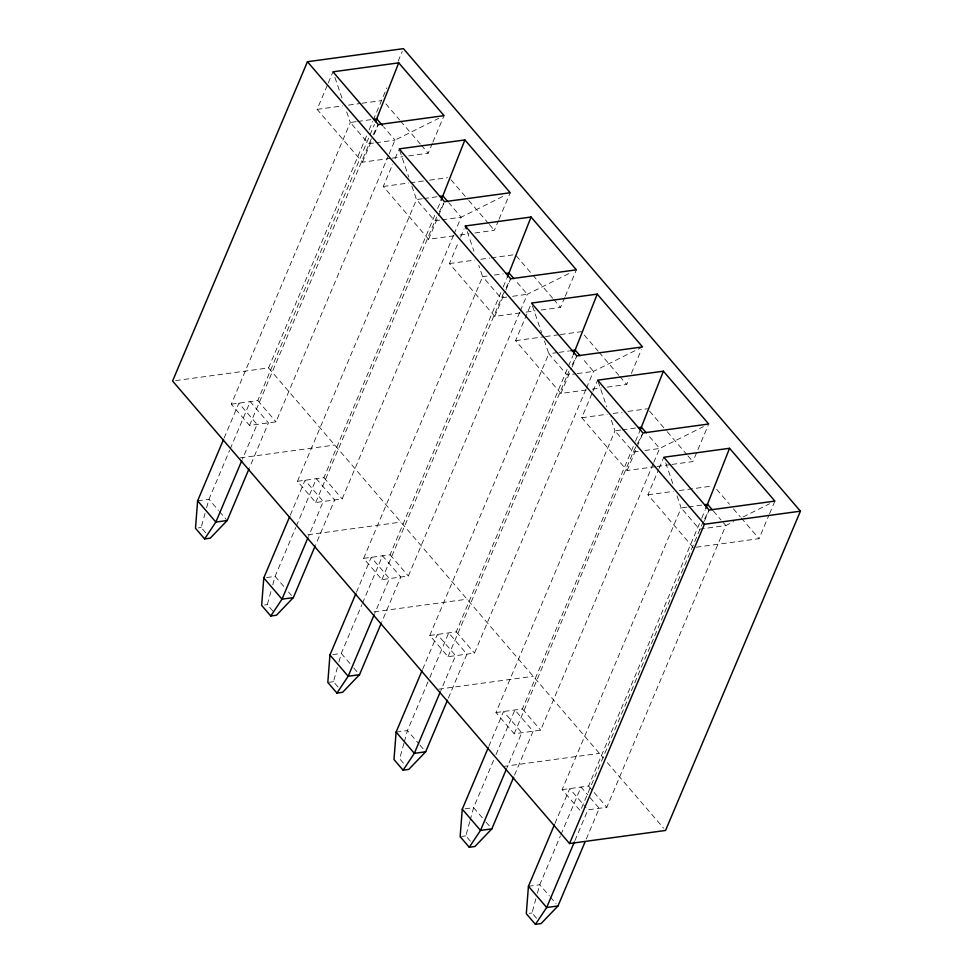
<?xml version="1.0" encoding="UTF-8"?>
<svg xmlns="http://www.w3.org/2000/svg" width="973" height="973" viewBox="0 0 973 973"><rect width="100%" height="100%" fill="white"/><g stroke="black" fill="none" stroke-linecap="round" stroke-linejoin="round"><path stroke-width="0.73" stroke-dasharray="4.87 3.65" d="M205.717 532.827L201.156 527.512L205.06 513.391M206.617 507.748L208.952 499.283L229.579 450.45M272.793 610.971L267.32 604.598L271.224 590.489M272.781 584.834L275.116 576.369L295.743 527.536M338.045 686.999L333.484 681.696L337.388 667.575M338.945 661.932L341.28 653.455L361.907 604.622M403.941 743.25L399.648 758.782L404.209 764.085M404.33 741.84L407.444 730.541L429.251 678.923M470.373 841.183L465.812 835.868L469.716 821.747M470.105 820.336L473.608 807.626L493.652 760.193M536.537 918.269L531.976 912.954L535.88 898.833M537.437 893.19L539.772 884.725L560.399 835.892M390.83 158.307L362.442 162.175L317.113 109.365L327.694 84.335M328.278 82.936L332.985 71.807M388.519 155.461L276.004 421.832L249.55 425.432L231.306 404.196L350.316 122.476L346.461 111.214M224.131 438.045L238.872 403.163L257.103 424.41L242.374 459.28M230.163 449.052L250.207 401.618L268.439 422.866L249.587 467.502M175.578 380.601L268.572 367.928L366.76 135.466M369.132 129.871L372.683 121.467M373.267 120.068L386.877 87.862M398.115 61.25L402.25 51.447M231.306 404.196L257.76 400.584L374.41 124.447M249.55 425.432L372.452 136.074M362.442 162.175L371.844 139.917M374.191 134.359L378.302 124.617L373.097 134.809M389.115 154.062L395.002 140.112L438.762 118.305M454.014 235.807L428.606 239.273L383.277 186.463L392.678 164.194M395.038 158.635L398.553 150.292M408.769 155.862L428.193 153.223L432.316 143.481M432.9 142.094L444.065 115.653M453.503 235.332L342.168 498.918L315.714 502.53L297.47 481.282L416.48 199.562L411.664 185.49M290.295 515.131L305.036 480.248L323.267 501.496L308.538 536.378M296.339 526.138L316.371 478.704L334.603 499.952L315.751 544.6M297.47 481.282L323.924 477.67L435.272 214.084M437.631 208.514L441.158 200.146M315.714 502.53L436.658 216.991M428.606 239.273L438.008 217.003M438.592 215.617L443.883 203.102M454.099 233.946L461.166 217.21L503.6 196.047M520.178 312.892L494.771 316.359L449.441 263.549L458.259 242.678M460.606 237.12L464.133 228.764M474.933 232.961L494.357 230.309L498.48 220.567M499.064 219.18L510.229 192.751M519.667 312.418L408.332 576.004L381.878 579.616L363.634 558.368L482.644 276.648L478.789 265.398M356.459 592.216L371.2 557.334L389.431 578.582L374.702 613.464M362.503 603.224L382.535 555.79L400.767 577.038L381.915 621.686M363.634 558.368L390.088 554.768L500.852 292.569M503.199 286.999L506.738 278.631M381.878 579.616L504.78 290.258M494.771 316.359L505.352 291.316M505.936 289.918L510.63 278.789L505.425 288.981M520.263 311.032L527.33 294.296L571.09 272.476M586.342 389.978L560.934 393.445L515.605 340.635L531.477 303.077M541.097 310.046L560.521 307.395L564.644 297.653M565.228 296.266L576.393 269.837M585.831 389.516L474.496 653.102L448.042 656.702L429.798 635.454L548.808 353.734L544.479 341.073M422.623 669.302L437.364 634.432L455.595 655.668L440.866 690.55M429.835 677.524L448.699 632.888L466.931 654.124L448.079 698.772M429.798 635.454L456.252 631.854L572.902 355.717M448.042 656.702L568.986 371.163M560.934 393.445L571.516 368.402M572.1 367.016L576.794 355.887L571.589 366.067M586.427 388.118L593.494 371.382L641.231 347.58M655.498 466.663L627.099 470.531L581.769 417.721L592.35 392.678M592.934 391.292L597.641 380.163M607.261 387.132L626.697 384.481L629.045 378.923M631.392 373.352L641.377 349.708M653.175 463.805L540.66 730.188L514.206 733.788L495.962 712.54L614.972 430.832L610.156 416.76M488.787 746.388L503.528 711.518L521.759 732.754L507.03 767.636M495.999 754.61L514.863 709.974L533.095 731.21L514.243 775.858M495.962 712.54L522.428 708.94L634.943 442.569M635.527 441.17L640.246 430.017M514.206 733.788L633.204 452.068L642.958 432.973M627.099 470.531L636.5 448.273M637.084 446.887L642.375 434.359M653.771 462.418L659.658 448.468L703.418 426.661M693.263 547.617L647.933 494.807L658.514 469.777M659.098 468.378L663.805 457.249M671.929 464.425L692.861 461.579L708.137 425.408M703.272 521.516L580.37 810.874L562.126 789.638L681.136 507.918L676.807 495.245M554.963 823.486L569.692 788.604L586.001 807.614M560.995 834.493L581.027 787.06L587.741 794.88M562.126 789.638L588.592 786.026L701.107 519.655M701.691 518.256L705.23 509.888M704.428 521.187L709.135 510.059L703.917 520.251M574.958 840.538L587.923 809.852L606.824 807.274L725.822 525.554L733.776 521.589M586.293 838.994L599.259 808.308L588.701 795.999M696.254 547.215L759.025 538.665L769.011 515.009M769.594 513.622L774.885 501.095M439.261 211.895L443.822 202.98M743.056 516.967L769.582 503.746M317.113 109.365L342.52 105.911M348.504 105.096L360.46 103.466M361.956 103.26L381.38 100.62M356.191 121.674L350.316 122.476L368.548 143.724L374.423 142.922M357.663 121.479L370.883 119.667M375.894 142.715L395.002 140.112L383.484 126.697M392.326 158.113L402.798 156.677M383.277 186.463L408.684 182.997M410.18 182.79L423.632 180.966M429.604 180.151L447.544 177.706M422.355 198.76L416.48 199.562L434.712 220.81L440.587 220.007M423.827 198.565L437.047 196.765M442.058 219.813L461.166 217.21L448.687 202.664M459.986 234.992L468.962 233.775M449.441 263.549L474.848 260.083M480.832 259.268L489.796 258.052M491.292 257.845L515.204 254.585M487.047 276.052L482.644 276.648L500.876 297.896L506.751 297.093M494.393 275.055L503.211 273.851M512.637 296.291L527.33 294.296L514.851 279.762M526.15 312.078L535.126 310.861M515.605 340.635L544.004 336.767M545.5 336.561L558.952 334.736M560.448 334.53L581.368 331.671L598.115 351.192M557.626 352.542L548.808 353.734L567.04 374.982L575.858 373.778M559.098 352.335L569.375 350.937M577.33 373.583L593.494 371.382L581.976 357.967M592.314 389.164L601.29 387.947M240.246 457.894L334.736 445.014M581.769 417.721L607.176 414.267M613.16 413.452L622.124 412.224M628.096 411.409L647.532 408.769M620.847 430.03L614.972 430.832L633.204 452.068L639.079 451.277M622.319 429.823L635.539 428.023M197.616 500.827L208.952 499.283L218.548 510.46M644.965 450.475L659.658 448.468L647.179 433.934M198.322 527.901L201.156 527.512M656.982 466.456L670.433 464.632M307.906 534.773L400.9 522.1M647.933 494.807L673.34 491.353M679.324 490.538L712.2 486.062M687.011 507.115L681.136 507.918L699.368 529.166L725.822 525.554L721.978 521.09M688.483 506.921L701.703 505.109M266.614 577.524L275.116 576.369L284.712 587.546M264.486 604.987L267.32 604.598M374.07 611.859L467.064 599.198M332.778 654.61L341.28 653.455L349.915 663.513M329.239 682.268L333.484 681.696M438.738 689.152L533.228 676.284M396.108 732.085L407.444 730.541L418.962 743.956M503.394 766.444L599.392 753.37M465.106 808.794L473.608 807.626L485.126 821.054M461.567 836.452L465.812 835.868M528.436 886.269L539.772 884.725L549.368 895.902M529.142 913.343L531.976 912.954M385.831 103.856L399.623 119.922M400.608 121.078L420.312 144.04M421.297 145.184L428.193 153.223M451.01 179.798L467.758 199.307M468.743 200.462L488.446 223.425M489.431 224.568L494.357 230.309M516.189 255.741L531.951 274.106M532.936 275.25L552.64 298.212M553.625 299.356L560.521 307.395M599.1 352.335L618.804 375.298M619.789 376.454L626.697 384.481M649.502 411.056L666.25 430.577M667.235 431.72L686.938 454.683M687.923 455.838L692.861 461.579M716.651 489.297L729.458 504.221M733.399 508.818L740.295 516.845M741.28 518.001L759.025 538.665M713.343 511.02L721.029 519.971M268.572 367.928L603.345 757.967M607.286 762.577L663.574 828.157M257.76 400.584L276.004 421.832M323.924 477.67L342.168 498.918M390.088 554.768L408.332 576.004M456.252 631.854L474.496 653.102M522.428 708.94L540.66 730.188M588.592 786.026L606.824 807.274M219.509 511.579L226.222 519.4M288.555 592.022L291.438 595.379M353.758 667.989L357.602 672.465M419.922 745.075L425.675 751.788M486.086 822.173L491.839 828.874M550.329 897.021L556.094 903.735M665.727 462.88L673.425 485.393M598.115 381.574L606.787 406.896M532.438 305.887L541.584 332.632M467.235 231.61L473.973 251.314M399.623 150.304L408.769 177.05M334.907 77.439L342.131 98.553"/><path stroke-width="1.46" d="M223.547 439.431L197.616 500.827L195.488 528.29L204.61 538.908L210.277 538.142L227.183 520.519L248.991 468.901M289.711 516.529L263.78 577.913L261.652 605.376L270.774 615.994L276.441 615.228L293.347 597.617L315.155 545.987M355.875 593.615L329.944 654.999L327.816 682.462L336.938 693.08L342.605 692.314L359.511 674.703L381.319 623.085M422.039 670.701L396.108 732.085L393.98 759.548L403.102 770.178L408.769 769.4L425.675 751.788L447.483 700.171M488.203 747.787L462.272 809.171L460.144 836.634L469.266 847.264L474.933 846.486L491.839 828.874L513.647 777.257M554.367 824.873L528.436 886.269L526.308 913.732L535.43 924.35L541.097 923.584L558.003 905.96L585.114 841.791M398.735 62.844L332.985 71.807L378.302 124.617L444.065 115.653L398.735 62.844L375.59 121.661M464.899 139.942L399.149 148.893L444.466 201.703L510.229 192.751L464.899 139.942L441.158 200.146M531.063 217.028L465.313 225.979L510.63 278.789L576.393 269.837L531.063 217.028L507.322 277.232M597.227 294.114L531.477 303.077L576.794 355.887L642.557 346.923L597.227 294.114L573.486 354.318M663.391 371.2L597.641 380.163L642.958 432.973L708.721 424.009L663.391 371.2L640.246 430.017M729.555 448.285L663.805 457.249L709.135 510.059L774.885 501.095L729.555 448.285L705.826 508.502M307.444 61.725L172.574 381.002L569.558 843.542L665.556 830.456L800.426 511.178L403.442 48.65L307.444 61.725L704.428 524.252L800.426 511.178M241.778 460.679L215.848 522.063L204.61 538.908M307.942 537.765L282.012 599.161L270.774 615.994M374.106 614.863L348.176 676.247L336.938 693.08M440.27 691.949L414.34 753.333L403.102 770.178M506.434 769.035L480.504 830.419L469.266 847.264M569.558 843.542L704.428 524.252M574.374 841.937L546.668 907.505L535.43 924.35M373.827 119.265L376.77 118.876L382.523 125.578M439.991 196.364L442.934 195.962L447.726 201.545M506.155 273.449L509.098 273.048L513.89 278.643M570.847 350.742L575.262 350.134L580.054 355.729M638.483 427.621L641.426 427.22L646.218 432.815M227.183 520.519L215.848 522.063L197.616 500.827M704.647 504.707L707.59 504.318L712.382 509.901M293.347 597.617L282.012 599.161L263.78 577.913M359.511 674.703L348.176 676.247L329.944 654.999M425.675 751.788L414.34 753.333L396.108 732.085M491.839 828.874L480.504 830.419L462.272 809.171M558.003 905.96L546.668 907.505L528.436 886.269M465.313 225.979L466.274 228.801"/></g></svg>
